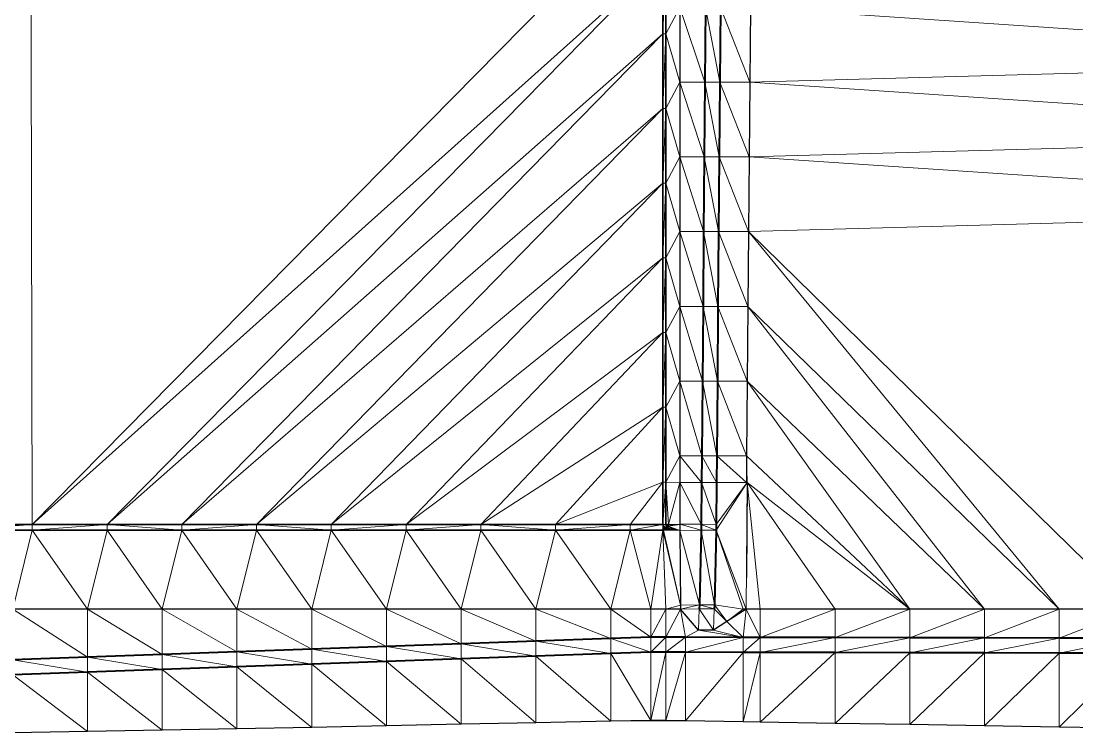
# Model space of a CAD drawing. Header units: metres. Extents: x 246428 to 246884, y 7418966 to 7419490.
# Drawn here: x 246721.1 to 246791.7, y 7419228.6 to 7419276.3 of the extents above; entities that cross this region are included whole.
import ezdxf

# ---------------------------------------------------------------- set-up
doc = ezdxf.new("R2010")
doc.units = ezdxf.units.M
doc.linetypes.add('blank name', pattern=[0])
doc.linetypes.add('HIDDEN', pattern=[9.525, 6.35, -3.175])
doc.layers.add('_12D_UNMAPPED', color=7, linetype='Continuous')
for name, color, linetype, lineweight in [('BATTER', 250, 'HIDDEN', 25), ('DRAINAGE_SWALE', 7, 'CHANNEL_DASHDOT_X4', 40), ('GRADELINES', 250, 'HIDDEN', 25), ('MISC_PATHS', 7, 'Continuous', 35)]:
    doc.layers.add(name, color=color, linetype=linetype, lineweight=lineweight)
for name, color, linetype, lineweight, true_color in [('KERB_BACK', 7, 'Continuous', 35, 0x5fd2ff), ('KERB_LINE', 7, 'Continuous', 18, 0xb9b9b9), ('KERB_TOP', 7, 'Continuous', 18, 0xb9b9b9)]:
    doc.layers.add(name, color=color, linetype=linetype, lineweight=lineweight, true_color=true_color)
doc.styles.get("Standard").update_dxf_attribs({"font": 'romans.shx', "width": 0.65})
doc.linetypes.add('CHANNEL_DASHDOT_X4', pattern='A,6,-1,1,-1,0.004,[">",Standard,S=4,R=0,X=0,Y=-1.7144],0.004,1,-1,6,-1,1,-1', length=20.008)

msp = doc.modelspace()

# ---------------------------------------------------------------- linework, layer by layer
at = {"layer": '_12D_UNMAPPED', "color": 3, "linetype": 'blank name', "lineweight": 0}
for points in [[(246716.802, 7419242.57, 34.127), (246716.617, 7419328.055, 34.731), (246721.617, 7419328.055, 34.766)], [(246721.802, 7419242.57, 34.163), (246716.802, 7419242.57, 34.127), (246721.617, 7419328.055, 34.766)], [(246763.967, 7419285.405, 34.764), (246721.802, 7419242.57, 34.163), (246721.617, 7419328.055, 34.766)], [(246721.802, 7419242.57, 34.163), (246763.967, 7419285.405, 34.764), (246763.967, 7419280.405, 34.729)], [(246726.802, 7419242.57, 34.198), (246721.802, 7419242.57, 34.163), (246763.967, 7419280.405, 34.729)], [(246763.967, 7419275.405, 34.693), (246726.802, 7419242.57, 34.198), (246763.967, 7419280.405, 34.729)], [(246764.167, 7419275.405, 34.693), (246763.967, 7419275.405, 34.693), (246764.167, 7419280.405, 34.729)], [(246763.967, 7419275.405, 34.693), (246763.967, 7419280.405, 34.729), (246764.167, 7419280.405, 34.729)], [(246764.167, 7419275.405, 34.693), (246764.167, 7419280.405, 34.729), (246765.117, 7419277.162, 34.696)], [(246822.627, 7419273.614, 35.743), (246769.83, 7419277.162, 34.787), (246822.627, 7419278.614, 35.768)], [(246765.117, 7419272.162, 34.66), (246764.167, 7419275.405, 34.693), (246765.117, 7419277.162, 34.696)], [(246766.788, 7419272.162, 34.242), (246765.117, 7419272.162, 34.66), (246765.117, 7419277.162, 34.696)], [(246766.788, 7419272.162, 34.242), (246765.117, 7419277.162, 34.696), (246766.83, 7419277.162, 34.267)], [(246767.788, 7419272.162, 34.262), (246766.788, 7419272.162, 34.242), (246766.83, 7419277.162, 34.267)], [(246767.788, 7419272.162, 34.262), (246766.83, 7419277.162, 34.267), (246767.83, 7419277.162, 34.287)], [(246769.788, 7419272.162, 34.762), (246767.788, 7419272.162, 34.262), (246767.83, 7419277.162, 34.287)], [(246769.788, 7419272.162, 34.762), (246767.83, 7419277.162, 34.287), (246769.83, 7419277.162, 34.787)], [(246822.627, 7419273.614, 35.743), (246769.788, 7419272.162, 34.762), (246769.83, 7419277.162, 34.787)], [(246726.802, 7419242.57, 34.198), (246763.967, 7419275.405, 34.693), (246731.802, 7419242.57, 34.234)], [(246731.802, 7419242.57, 34.234), (246763.967, 7419275.405, 34.693), (246763.967, 7419270.405, 34.658)], [(246764.167, 7419270.405, 34.658), (246763.967, 7419270.405, 34.658), (246764.167, 7419275.405, 34.693)], [(246763.967, 7419270.405, 34.658), (246763.967, 7419275.405, 34.693), (246764.167, 7419275.405, 34.693)], [(246764.167, 7419270.405, 34.658), (246764.167, 7419275.405, 34.693), (246765.117, 7419272.162, 34.66)], [(246769.788, 7419272.162, 34.762), (246822.627, 7419273.614, 35.743), (246822.627, 7419268.614, 35.718)], [(246765.117, 7419267.162, 34.625), (246764.167, 7419270.405, 34.658), (246765.117, 7419272.162, 34.66)], [(246766.747, 7419267.162, 34.217), (246765.117, 7419272.162, 34.66), (246766.788, 7419272.162, 34.242)], [(246765.117, 7419267.162, 34.625), (246765.117, 7419272.162, 34.66), (246766.747, 7419267.162, 34.217)], [(246766.747, 7419267.162, 34.217), (246766.788, 7419272.162, 34.242), (246767.747, 7419267.162, 34.237)], [(246766.788, 7419272.162, 34.242), (246767.788, 7419272.162, 34.262), (246767.747, 7419267.162, 34.237)], [(246767.747, 7419267.162, 34.237), (246767.788, 7419272.162, 34.262), (246769.747, 7419267.162, 34.737)], [(246767.788, 7419272.162, 34.262), (246769.788, 7419272.162, 34.762), (246769.747, 7419267.162, 34.737)], [(246769.747, 7419267.162, 34.737), (246769.788, 7419272.162, 34.762), (246822.627, 7419268.614, 35.718)], [(246736.802, 7419242.57, 34.269), (246731.802, 7419242.57, 34.234), (246763.967, 7419270.405, 34.658)], [(246736.802, 7419242.57, 34.269), (246763.967, 7419270.405, 34.658), (246763.967, 7419265.405, 34.622)], [(246764.167, 7419265.405, 34.622), (246763.967, 7419265.405, 34.622), (246764.167, 7419270.405, 34.658)], [(246763.967, 7419265.405, 34.622), (246763.967, 7419270.405, 34.658), (246764.167, 7419270.405, 34.658)], [(246764.167, 7419265.405, 34.622), (246764.167, 7419270.405, 34.658), (246765.117, 7419267.162, 34.625)], [(246769.747, 7419267.162, 34.737), (246822.627, 7419268.614, 35.718), (246822.627, 7419263.614, 35.693)], [(246765.117, 7419262.162, 34.59), (246764.167, 7419265.405, 34.622), (246765.117, 7419267.162, 34.625)], [(246766.706, 7419262.162, 34.192), (246765.117, 7419267.162, 34.625), (246766.747, 7419267.162, 34.217)], [(246765.117, 7419262.162, 34.59), (246765.117, 7419267.162, 34.625), (246766.706, 7419262.162, 34.192)], [(246766.706, 7419262.162, 34.192), (246766.747, 7419267.162, 34.217), (246767.706, 7419262.162, 34.212)], [(246766.747, 7419267.162, 34.217), (246767.747, 7419267.162, 34.237), (246767.706, 7419262.162, 34.212)], [(246767.706, 7419262.162, 34.212), (246767.747, 7419267.162, 34.237), (246769.706, 7419262.162, 34.712)], [(246767.747, 7419267.162, 34.237), (246769.747, 7419267.162, 34.737), (246769.706, 7419262.162, 34.712)], [(246769.706, 7419262.162, 34.712), (246769.747, 7419267.162, 34.737), (246822.627, 7419263.614, 35.693)], [(246741.802, 7419242.57, 34.304), (246736.802, 7419242.57, 34.269), (246763.967, 7419265.405, 34.622)], [(246763.967, 7419260.405, 34.587), (246741.802, 7419242.57, 34.304), (246763.967, 7419265.405, 34.622)], [(246763.967, 7419260.405, 34.587), (246763.967, 7419265.405, 34.622), (246764.167, 7419265.405, 34.622)], [(246764.167, 7419260.405, 34.587), (246763.967, 7419260.405, 34.587), (246764.167, 7419265.405, 34.622)], [(246764.167, 7419260.405, 34.587), (246764.167, 7419265.405, 34.622), (246765.117, 7419262.162, 34.59)], [(246795.493, 7419236.889, 34.907), (246769.706, 7419262.162, 34.712), (246822.627, 7419263.614, 35.693)], [(246765.117, 7419257.162, 34.554), (246764.167, 7419260.405, 34.587), (246765.117, 7419262.162, 34.59)], [(246766.664, 7419257.162, 34.167), (246765.117, 7419262.162, 34.59), (246766.706, 7419262.162, 34.192)], [(246766.664, 7419257.162, 34.167), (246765.117, 7419257.162, 34.554), (246765.117, 7419262.162, 34.59)], [(246767.664, 7419257.162, 34.187), (246766.664, 7419257.162, 34.167), (246766.706, 7419262.162, 34.192)], [(246767.664, 7419257.162, 34.187), (246766.706, 7419262.162, 34.192), (246767.706, 7419262.162, 34.212)], [(246769.664, 7419257.162, 34.687), (246767.664, 7419257.162, 34.187), (246767.706, 7419262.162, 34.212)], [(246769.664, 7419257.162, 34.687), (246767.706, 7419262.162, 34.212), (246769.706, 7419262.162, 34.712)], [(246790.493, 7419236.889, 34.825), (246769.664, 7419257.162, 34.687), (246769.706, 7419262.162, 34.712)], [(246795.493, 7419236.889, 34.907), (246790.493, 7419236.889, 34.825), (246769.706, 7419262.162, 34.712)], [(246763.967, 7419260.405, 34.587), (246746.802, 7419242.57, 34.34), (246741.802, 7419242.57, 34.304)], [(246746.802, 7419242.57, 34.34), (246763.967, 7419260.405, 34.587), (246763.967, 7419255.405, 34.552)], [(246764.167, 7419255.405, 34.552), (246763.967, 7419255.405, 34.552), (246764.167, 7419260.405, 34.587)], [(246763.967, 7419255.405, 34.552), (246763.967, 7419260.405, 34.587), (246764.167, 7419260.405, 34.587)], [(246764.167, 7419255.405, 34.552), (246764.167, 7419260.405, 34.587), (246765.117, 7419257.162, 34.554)], [(246765.117, 7419252.162, 34.519), (246764.167, 7419255.405, 34.552), (246765.117, 7419257.162, 34.554)], [(246765.117, 7419252.162, 34.519), (246765.117, 7419257.162, 34.554), (246766.623, 7419252.162, 34.142)], [(246766.623, 7419252.162, 34.142), (246765.117, 7419257.162, 34.554), (246766.664, 7419257.162, 34.167)], [(246766.623, 7419252.162, 34.142), (246766.664, 7419257.162, 34.167), (246767.623, 7419252.162, 34.162)], [(246766.664, 7419257.162, 34.167), (246767.664, 7419257.162, 34.187), (246767.623, 7419252.162, 34.162)], [(246767.623, 7419252.162, 34.162), (246767.664, 7419257.162, 34.187), (246769.623, 7419252.162, 34.662)], [(246767.664, 7419257.162, 34.187), (246769.664, 7419257.162, 34.687), (246769.623, 7419252.162, 34.662)], [(246769.664, 7419257.162, 34.687), (246785.493, 7419236.889, 34.743), (246769.623, 7419252.162, 34.662)], [(246790.493, 7419236.889, 34.825), (246785.493, 7419236.889, 34.743), (246769.664, 7419257.162, 34.687)], [(246751.802, 7419242.57, 34.375), (246746.802, 7419242.57, 34.34), (246763.967, 7419255.405, 34.552)], [(246751.802, 7419242.57, 34.375), (246763.967, 7419255.405, 34.552), (246763.967, 7419250.405, 34.516)], [(246763.967, 7419250.405, 34.516), (246763.967, 7419255.405, 34.552), (246764.167, 7419255.405, 34.552)], [(246764.167, 7419250.405, 34.516), (246763.967, 7419250.405, 34.516), (246764.167, 7419255.405, 34.552)], [(246764.167, 7419250.405, 34.516), (246764.167, 7419255.405, 34.552), (246765.117, 7419252.162, 34.519)], [(246765.117, 7419247.162, 34.483), (246764.167, 7419250.405, 34.516), (246765.117, 7419252.162, 34.519)], [(246766.581, 7419247.162, 34.117), (246765.117, 7419252.162, 34.519), (246766.623, 7419252.162, 34.142)], [(246765.117, 7419247.162, 34.483), (246765.117, 7419252.162, 34.519), (246766.581, 7419247.162, 34.117)], [(246766.581, 7419247.162, 34.117), (246766.623, 7419252.162, 34.142), (246767.581, 7419247.162, 34.137)], [(246766.623, 7419252.162, 34.142), (246767.623, 7419252.162, 34.162), (246767.581, 7419247.162, 34.137)], [(246767.581, 7419247.162, 34.137), (246767.623, 7419252.162, 34.162), (246769.581, 7419247.162, 34.637)], [(246767.623, 7419252.162, 34.162), (246769.623, 7419252.162, 34.662), (246769.581, 7419247.162, 34.637)], [(246769.623, 7419252.162, 34.662), (246780.493, 7419236.889, 34.66), (246769.581, 7419247.162, 34.637)], [(246785.493, 7419236.889, 34.743), (246780.493, 7419236.889, 34.66), (246769.623, 7419252.162, 34.662)], [(246756.802, 7419242.57, 34.41), (246751.802, 7419242.57, 34.375), (246763.967, 7419250.405, 34.516)], [(246756.802, 7419242.57, 34.41), (246763.967, 7419250.405, 34.516), (246763.967, 7419245.405, 34.481)], [(246764.167, 7419245.405, 34.481), (246763.967, 7419245.405, 34.481), (246764.167, 7419250.405, 34.516)], [(246763.967, 7419245.405, 34.481), (246763.967, 7419250.405, 34.516), (246764.167, 7419250.405, 34.516)], [(246764.167, 7419245.405, 34.481), (246764.167, 7419250.405, 34.516), (246765.117, 7419247.162, 34.483)], [(246764.167, 7419245.405, 34.481), (246765.117, 7419247.162, 34.483), (246765.117, 7419245.373, 34.471)], [(246765.117, 7419245.373, 34.471), (246765.117, 7419247.162, 34.483), (246766.567, 7419245.373, 34.108)], [(246765.117, 7419247.162, 34.483), (246766.581, 7419247.162, 34.117), (246766.567, 7419245.373, 34.108)], [(246766.567, 7419245.373, 34.108), (246766.581, 7419247.162, 34.117), (246767.567, 7419245.373, 34.128)], [(246766.581, 7419247.162, 34.117), (246767.581, 7419247.162, 34.137), (246767.567, 7419245.373, 34.128)], [(246767.567, 7419245.373, 34.128), (246767.581, 7419247.162, 34.137), (246769.567, 7419245.373, 34.628)], [(246767.581, 7419247.162, 34.137), (246769.581, 7419247.162, 34.637), (246769.567, 7419245.373, 34.628)], [(246769.567, 7419245.373, 34.628), (246769.581, 7419247.162, 34.637), (246769.615, 7419245.367, 34.629)], [(246769.581, 7419247.162, 34.637), (246780.493, 7419236.889, 34.66), (246769.615, 7419245.367, 34.629)], [(246761.802, 7419242.57, 34.446), (246756.802, 7419242.57, 34.41), (246763.967, 7419245.405, 34.481)], [(246763.967, 7419242.57, 34.461), (246761.802, 7419242.57, 34.446), (246763.967, 7419245.405, 34.481)], [(246763.967, 7419242.57, 34.461), (246763.967, 7419245.405, 34.481), (246764.167, 7419245.405, 34.481)], [(246764.167, 7419242.57, 34.461), (246763.967, 7419242.57, 34.461), (246764.167, 7419245.405, 34.481)], [(246764.348, 7419242.57, 34.461), (246764.167, 7419245.405, 34.481), (246765.117, 7419245.373, 34.471)], [(246764.167, 7419245.405, 34.481), (246765.117, 7419245.373, 34.471), (246765.117, 7419245.373, 34.471)], [(246764.348, 7419242.57, 34.461), (246764.167, 7419242.57, 34.461), (246764.167, 7419245.405, 34.481)], [(246765.117, 7419242.577, 34.451), (246764.348, 7419242.57, 34.461), (246765.117, 7419245.373, 34.471)], [(246766.543, 7419242.586, 34.094), (246765.117, 7419245.373, 34.471), (246766.567, 7419245.373, 34.108)], [(246766.543, 7419242.586, 34.094), (246765.117, 7419242.577, 34.451), (246765.117, 7419245.373, 34.471)], [(246765.117, 7419245.373, 34.471), (246765.117, 7419245.373, 34.471), (246766.567, 7419245.373, 34.108)], [(246765.117, 7419245.373, 34.471), (246766.567, 7419245.373, 34.108), (246766.567, 7419245.373, 34.108)], [(246767.543, 7419242.593, 34.114), (246766.543, 7419242.57, 34.094), (246766.567, 7419245.373, 34.108)], [(246766.543, 7419242.57, 34.094), (246766.543, 7419242.586, 34.094), (246766.567, 7419245.373, 34.108)], [(246767.543, 7419242.593, 34.114), (246766.567, 7419245.373, 34.108), (246767.567, 7419245.373, 34.128)], [(246766.567, 7419245.373, 34.108), (246766.567, 7419245.373, 34.108), (246767.567, 7419245.373, 34.128)], [(246766.567, 7419245.373, 34.108), (246767.567, 7419245.373, 34.128), (246767.567, 7419245.373, 34.128)], [(246769.545, 7419236.899, 34.48), (246767.534, 7419242.184, 34.112), (246769.615, 7419245.367, 34.629)], [(246767.534, 7419242.184, 34.112), (246767.543, 7419242.57, 34.114), (246769.615, 7419245.367, 34.629)], [(246767.543, 7419242.57, 34.114), (246767.543, 7419242.593, 34.114), (246767.567, 7419245.373, 34.128)], [(246767.543, 7419242.57, 34.114), (246767.567, 7419245.373, 34.128), (246769.615, 7419245.367, 34.629)], [(246769.615, 7419245.367, 34.629), (246767.567, 7419245.373, 34.128), (246769.567, 7419245.373, 34.628)], [(246767.567, 7419245.373, 34.128), (246767.567, 7419245.373, 34.128), (246769.567, 7419245.373, 34.628)], [(246770.493, 7419236.889, 34.495), (246769.545, 7419236.899, 34.48), (246769.615, 7419245.367, 34.629)], [(246775.493, 7419236.889, 34.578), (246770.493, 7419236.889, 34.495), (246769.615, 7419245.367, 34.629)], [(246780.493, 7419236.889, 34.66), (246775.493, 7419236.889, 34.578), (246769.615, 7419245.367, 34.629)], [(246716.802, 7419242.57, 34.127), (246721.802, 7419242.57, 34.163), (246716.802, 7419242.189, 34.127)], [(246721.802, 7419242.57, 34.163), (246721.802, 7419242.189, 34.163), (246716.802, 7419242.189, 34.127)], [(246716.802, 7419242.189, 34.127), (246721.802, 7419242.189, 34.163), (246720.493, 7419236.889, 34.073)], [(246721.802, 7419242.189, 34.163), (246725.493, 7419236.889, 34.108), (246720.493, 7419236.889, 34.073)], [(246721.802, 7419242.57, 34.163), (246726.802, 7419242.57, 34.198), (246721.802, 7419242.189, 34.163)], [(246726.802, 7419242.57, 34.198), (246726.802, 7419242.189, 34.198), (246721.802, 7419242.189, 34.163)], [(246721.802, 7419242.189, 34.163), (246726.802, 7419242.189, 34.198), (246725.493, 7419236.889, 34.108)], [(246725.493, 7419236.889, 34.108), (246726.802, 7419242.189, 34.198), (246730.493, 7419236.889, 34.144)], [(246726.802, 7419242.189, 34.198), (246726.802, 7419242.57, 34.198), (246731.802, 7419242.189, 34.234)], [(246726.802, 7419242.57, 34.198), (246731.802, 7419242.57, 34.234), (246731.802, 7419242.189, 34.234)], [(246726.802, 7419242.189, 34.198), (246731.802, 7419242.189, 34.234), (246730.493, 7419236.889, 34.144)], [(246731.802, 7419242.189, 34.234), (246735.493, 7419236.889, 34.179), (246730.493, 7419236.889, 34.144)], [(246731.802, 7419242.57, 34.234), (246736.802, 7419242.57, 34.269), (246731.802, 7419242.189, 34.234)], [(246736.802, 7419242.57, 34.269), (246736.802, 7419242.189, 34.269), (246731.802, 7419242.189, 34.234)], [(246731.802, 7419242.189, 34.234), (246736.802, 7419242.189, 34.269), (246735.493, 7419236.889, 34.179)], [(246736.802, 7419242.189, 34.269), (246740.493, 7419236.889, 34.214), (246735.493, 7419236.889, 34.179)], [(246736.802, 7419242.189, 34.269), (246736.802, 7419242.57, 34.269), (246741.802, 7419242.189, 34.304)], [(246736.802, 7419242.57, 34.269), (246741.802, 7419242.57, 34.304), (246741.802, 7419242.189, 34.304)], [(246740.493, 7419236.889, 34.214), (246736.802, 7419242.189, 34.269), (246741.802, 7419242.189, 34.304)], [(246740.493, 7419236.889, 34.214), (246741.802, 7419242.189, 34.304), (246745.493, 7419236.889, 34.25)], [(246741.802, 7419242.57, 34.304), (246746.802, 7419242.57, 34.34), (246741.802, 7419242.189, 34.304)], [(246746.802, 7419242.57, 34.34), (246746.802, 7419242.189, 34.34), (246741.802, 7419242.189, 34.304)], [(246741.802, 7419242.189, 34.304), (246746.802, 7419242.189, 34.34), (246745.493, 7419236.889, 34.25)], [(246746.802, 7419242.189, 34.34), (246750.493, 7419236.889, 34.285), (246745.493, 7419236.889, 34.25)], [(246746.802, 7419242.57, 34.34), (246751.802, 7419242.57, 34.375), (246746.802, 7419242.189, 34.34)], [(246751.802, 7419242.57, 34.375), (246751.802, 7419242.189, 34.375), (246746.802, 7419242.189, 34.34)], [(246746.802, 7419242.189, 34.34), (246751.802, 7419242.189, 34.375), (246750.493, 7419236.889, 34.285)], [(246751.802, 7419242.189, 34.375), (246755.493, 7419236.889, 34.321), (246750.493, 7419236.889, 34.285)], [(246751.802, 7419242.57, 34.375), (246756.802, 7419242.57, 34.41), (246756.802, 7419242.189, 34.41)], [(246751.802, 7419242.189, 34.375), (246751.802, 7419242.57, 34.375), (246756.802, 7419242.189, 34.41)], [(246755.493, 7419236.889, 34.321), (246751.802, 7419242.189, 34.375), (246756.802, 7419242.189, 34.41)], [(246755.493, 7419236.889, 34.321), (246756.802, 7419242.189, 34.41), (246760.493, 7419236.889, 34.356)], [(246756.802, 7419242.57, 34.41), (246761.802, 7419242.57, 34.446), (246756.802, 7419242.189, 34.41)], [(246761.802, 7419242.57, 34.446), (246761.802, 7419242.189, 34.446), (246756.802, 7419242.189, 34.41)], [(246756.802, 7419242.189, 34.41), (246761.802, 7419242.189, 34.446), (246760.493, 7419236.889, 34.356)], [(246761.802, 7419242.189, 34.446), (246763.183, 7419236.889, 34.375), (246760.493, 7419236.889, 34.356)], [(246763.967, 7419242.57, 34.461), (246763.967, 7419242.57, 34.461), (246761.802, 7419242.57, 34.446)], [(246763.967, 7419242.57, 34.461), (246763.967, 7419242.189, 34.461), (246761.802, 7419242.189, 34.446)], [(246761.802, 7419242.57, 34.446), (246763.967, 7419242.57, 34.461), (246761.802, 7419242.189, 34.446)], [(246761.802, 7419242.189, 34.446), (246763.967, 7419242.189, 34.461), (246763.183, 7419236.889, 34.375)], [(246763.183, 7419236.889, 34.375), (246763.967, 7419242.189, 34.461), (246763.183, 7419236.889, 34.375)], [(246763.967, 7419242.189, 34.461), (246764.167, 7419236.889, 34.391), (246763.183, 7419236.889, 34.375)], [(246763.967, 7419242.57, 34.461), (246763.967, 7419242.57, 34.461), (246764.167, 7419242.57, 34.461)], [(246763.967, 7419242.57, 34.461), (246764.167, 7419242.57, 34.461), (246764.191, 7419242.262, 34.461)], [(246763.967, 7419242.57, 34.461), (246764.191, 7419242.262, 34.461), (246764.14, 7419242.231, 34.461)], [(246763.967, 7419242.57, 34.461), (246764.14, 7419242.231, 34.461), (246764.085, 7419242.208, 34.461)], [(246763.967, 7419242.57, 34.461), (246764.085, 7419242.208, 34.461), (246764.027, 7419242.194, 34.461)], [(246763.967, 7419242.57, 34.461), (246764.027, 7419242.194, 34.461), (246763.967, 7419242.189, 34.461)], [(246763.967, 7419242.189, 34.461), (246764.027, 7419242.194, 34.461), (246765.153, 7419237.168, 34.385)], [(246763.967, 7419242.189, 34.461), (246765.153, 7419237.168, 34.385), (246764.167, 7419236.889, 34.391)], [(246764.027, 7419242.194, 34.461), (246764.085, 7419242.208, 34.461), (246765.12, 7419242.168, 34.446)], [(246764.027, 7419242.194, 34.461), (246765.12, 7419242.168, 34.446), (246765.153, 7419237.168, 34.385)], [(246764.085, 7419242.208, 34.461), (246764.14, 7419242.231, 34.461), (246765.12, 7419242.168, 34.446)], [(246764.14, 7419242.231, 34.461), (246764.191, 7419242.262, 34.461), (246765.12, 7419242.168, 34.446)], [(246764.167, 7419242.57, 34.461), (246764.275, 7419242.346, 34.461), (246764.236, 7419242.301, 34.461)], [(246764.167, 7419242.57, 34.461), (246764.236, 7419242.301, 34.461), (246764.191, 7419242.262, 34.461)], [(246764.167, 7419242.57, 34.461), (246764.348, 7419242.57, 34.461), (246764.343, 7419242.51, 34.461)], [(246764.167, 7419242.57, 34.461), (246764.343, 7419242.51, 34.461), (246764.329, 7419242.452, 34.461)], [(246764.167, 7419242.57, 34.461), (246764.329, 7419242.452, 34.461), (246764.306, 7419242.397, 34.461)], [(246764.167, 7419242.57, 34.461), (246764.306, 7419242.397, 34.461), (246764.275, 7419242.346, 34.461)], [(246764.191, 7419242.262, 34.461), (246764.236, 7419242.301, 34.461), (246765.12, 7419242.168, 34.446)], [(246764.236, 7419242.301, 34.461), (246764.275, 7419242.346, 34.461), (246765.12, 7419242.168, 34.446)], [(246764.275, 7419242.346, 34.461), (246764.306, 7419242.397, 34.461), (246765.12, 7419242.168, 34.446)], [(246764.306, 7419242.397, 34.461), (246764.329, 7419242.452, 34.461), (246765.12, 7419242.168, 34.446)], [(246764.329, 7419242.452, 34.461), (246764.343, 7419242.51, 34.461), (246765.117, 7419242.57, 34.451)], [(246764.329, 7419242.452, 34.461), (246765.117, 7419242.57, 34.451), (246765.12, 7419242.168, 34.446)], [(246764.343, 7419242.51, 34.461), (246764.348, 7419242.57, 34.461), (246765.117, 7419242.57, 34.451)], [(246765.117, 7419242.57, 34.451), (246764.348, 7419242.57, 34.461), (246765.117, 7419242.577, 34.451)], [(246766.543, 7419242.586, 34.094), (246766.534, 7419242.178, 34.092), (246765.117, 7419242.577, 34.451)], [(246765.12, 7419242.168, 34.446), (246765.117, 7419242.57, 34.451), (246765.117, 7419242.577, 34.451)], [(246765.12, 7419242.168, 34.446), (246765.117, 7419242.577, 34.451), (246766.534, 7419242.178, 34.092)], [(246765.12, 7419242.168, 34.446), (246766.534, 7419242.178, 34.092), (246766.422, 7419237.177, 34.067)], [(246765.153, 7419237.168, 34.385), (246765.12, 7419242.168, 34.446), (246766.422, 7419237.177, 34.067)], [(246766.422, 7419237.177, 34.067), (246766.534, 7419242.178, 34.092), (246767.422, 7419237.183, 34.087)], [(246766.543, 7419242.586, 34.094), (246766.543, 7419242.57, 34.094), (246766.534, 7419242.178, 34.092)], [(246766.534, 7419242.178, 34.092), (246766.543, 7419242.57, 34.094), (246767.534, 7419242.184, 34.112)], [(246766.534, 7419242.178, 34.092), (246767.534, 7419242.184, 34.112), (246767.422, 7419237.183, 34.087)], [(246766.543, 7419242.57, 34.094), (246767.543, 7419242.593, 34.114), (246767.534, 7419242.184, 34.112)], [(246767.422, 7419237.183, 34.087), (246767.534, 7419242.184, 34.112), (246769.343, 7419236.889, 34.476)], [(246767.543, 7419242.57, 34.114), (246767.534, 7419242.184, 34.112), (246767.543, 7419242.593, 34.114)], [(246769.343, 7419236.889, 34.476), (246767.534, 7419242.184, 34.112), (246769.545, 7419236.899, 34.48)], [(246765.153, 7419237.168, 34.385), (246765.154, 7419236.902, 34.381), (246764.167, 7419236.889, 34.391)], [(246765.153, 7419237.168, 34.385), (246766.422, 7419237.177, 34.067), (246765.167, 7419236.889, 34.38)], [(246765.154, 7419236.902, 34.381), (246765.153, 7419237.168, 34.385), (246765.167, 7419236.889, 34.38)], [(246766.422, 7419237.177, 34.067), (246766.416, 7419236.91, 34.066), (246765.167, 7419236.889, 34.38)], [(246766.416, 7419236.91, 34.066), (246766.422, 7419237.177, 34.067), (246767.416, 7419236.917, 34.086)], [(246766.422, 7419237.177, 34.067), (246767.422, 7419237.183, 34.087), (246767.416, 7419236.917, 34.086)], [(246767.416, 7419236.917, 34.086), (246767.422, 7419237.183, 34.087), (246768.262, 7419236.071, 34.227)], [(246767.422, 7419237.183, 34.087), (246769.343, 7419236.889, 34.476), (246768.262, 7419236.071, 34.227)], [(246725.493, 7419233.687, 33.308), (246720.493, 7419233.511, 33.228), (246720.493, 7419236.889, 34.073)], [(246725.493, 7419236.889, 34.108), (246725.493, 7419233.687, 33.308), (246720.493, 7419236.889, 34.073)], [(246725.493, 7419233.687, 33.308), (246725.493, 7419236.889, 34.108), (246730.493, 7419233.864, 33.388)], [(246730.493, 7419233.864, 33.388), (246725.493, 7419236.889, 34.108), (246730.493, 7419236.889, 34.144)], [(246735.493, 7419236.889, 34.179), (246735.493, 7419234.041, 33.467), (246730.493, 7419236.889, 34.144)], [(246735.493, 7419234.041, 33.467), (246730.493, 7419233.864, 33.388), (246730.493, 7419236.889, 34.144)], [(246740.493, 7419234.218, 33.547), (246735.493, 7419234.041, 33.467), (246735.493, 7419236.889, 34.179)], [(246740.493, 7419236.889, 34.214), (246740.493, 7419234.218, 33.547), (246735.493, 7419236.889, 34.179)], [(246740.493, 7419234.218, 33.547), (246740.493, 7419236.889, 34.214), (246745.493, 7419234.395, 33.626)], [(246745.493, 7419234.395, 33.626), (246740.493, 7419236.889, 34.214), (246745.493, 7419236.889, 34.25)], [(246750.493, 7419236.889, 34.285), (246750.493, 7419234.572, 33.706), (246745.493, 7419236.889, 34.25)], [(246750.493, 7419234.572, 33.706), (246745.493, 7419234.395, 33.626), (246745.493, 7419236.889, 34.25)], [(246755.493, 7419234.749, 33.786), (246750.493, 7419234.572, 33.706), (246750.493, 7419236.889, 34.285)], [(246755.493, 7419236.889, 34.321), (246755.493, 7419234.749, 33.786), (246750.493, 7419236.889, 34.285)], [(246755.493, 7419234.749, 33.786), (246755.493, 7419236.889, 34.321), (246760.493, 7419234.926, 33.865)], [(246760.493, 7419234.926, 33.865), (246755.493, 7419236.889, 34.321), (246760.493, 7419236.889, 34.356)], [(246763.183, 7419236.889, 34.375), (246763.183, 7419235.021, 33.908), (246760.493, 7419236.889, 34.356)], [(246763.183, 7419235.021, 33.908), (246760.493, 7419234.926, 33.865), (246760.493, 7419236.889, 34.356)], [(246764.167, 7419235.019, 33.924), (246763.183, 7419235.021, 33.908), (246764.167, 7419236.889, 34.391)], [(246764.167, 7419236.889, 34.391), (246763.183, 7419235.021, 33.908), (246763.183, 7419236.889, 34.375)], [(246763.183, 7419235.021, 33.908), (246763.183, 7419236.889, 34.375), (246763.183, 7419236.889, 34.375)], [(246764.167, 7419236.889, 34.391), (246764.167, 7419236.889, 34.391), (246763.183, 7419236.889, 34.375)], [(246765.154, 7419236.902, 34.381), (246765.157, 7419236.889, 34.381), (246764.167, 7419236.889, 34.391)], [(246764.167, 7419235.019, 33.924), (246764.167, 7419235.019, 33.924), (246764.167, 7419236.889, 34.391)], [(246765.157, 7419236.889, 34.381), (246764.167, 7419235.019, 33.924), (246764.167, 7419236.889, 34.391)], [(246764.167, 7419235.019, 33.924), (246764.167, 7419236.889, 34.391), (246764.167, 7419236.889, 34.391)], [(246765.493, 7419235.016, 33.945), (246764.167, 7419235.019, 33.924), (246765.157, 7419236.889, 34.381)], [(246765.154, 7419236.902, 34.381), (246765.167, 7419236.889, 34.38), (246765.157, 7419236.889, 34.381)], [(246765.167, 7419236.889, 34.38), (246765.493, 7419235.016, 33.945), (246765.157, 7419236.889, 34.381)], [(246766.416, 7419236.91, 34.066), (246766.362, 7419235.497, 34.05), (246765.167, 7419236.889, 34.38)], [(246766.362, 7419235.497, 34.05), (246765.493, 7419235.016, 33.945), (246765.167, 7419236.889, 34.38)], [(246766.416, 7419236.91, 34.066), (246767.362, 7419235.497, 34.05), (246766.362, 7419235.497, 34.05)], [(246766.416, 7419236.91, 34.066), (246766.362, 7419235.497, 34.05), (246766.362, 7419235.497, 34.05)], [(246766.416, 7419236.91, 34.066), (246767.416, 7419236.917, 34.086), (246767.362, 7419235.497, 34.05)], [(246767.416, 7419236.917, 34.086), (246767.362, 7419235.497, 34.05), (246767.362, 7419235.497, 34.05)], [(246767.416, 7419236.917, 34.086), (246768.262, 7419236.071, 34.227), (246767.362, 7419235.497, 34.05)], [(246768.262, 7419236.071, 34.227), (246769.545, 7419236.889, 34.48), (246769.343, 7419235.007, 34.006)], [(246769.343, 7419236.889, 34.476), (246769.545, 7419236.889, 34.48), (246768.262, 7419236.071, 34.227)], [(246769.343, 7419236.889, 34.476), (246769.545, 7419236.899, 34.48), (246769.545, 7419236.889, 34.48)], [(246769.343, 7419235.007, 34.006), (246769.343, 7419235.007, 34.006), (246769.545, 7419236.889, 34.48)], [(246769.343, 7419235.007, 34.006), (246769.545, 7419236.889, 34.48), (246770.493, 7419235.005, 34.024)], [(246769.545, 7419236.889, 34.48), (246769.545, 7419236.899, 34.48), (246770.493, 7419236.889, 34.495)], [(246769.545, 7419236.889, 34.48), (246770.493, 7419236.889, 34.495), (246770.493, 7419235.005, 34.024)], [(246770.493, 7419236.889, 34.495), (246775.493, 7419236.889, 34.578), (246770.493, 7419235.005, 34.024)], [(246775.493, 7419236.889, 34.578), (246775.493, 7419234.993, 34.104), (246770.493, 7419235.005, 34.024)], [(246775.493, 7419236.889, 34.578), (246780.493, 7419236.889, 34.66), (246775.493, 7419234.993, 34.104)], [(246780.493, 7419236.889, 34.66), (246780.493, 7419234.982, 34.183), (246775.493, 7419234.993, 34.104)], [(246780.493, 7419234.982, 34.183), (246785.493, 7419236.889, 34.743), (246785.493, 7419234.97, 34.263)], [(246780.493, 7419234.982, 34.183), (246780.493, 7419236.889, 34.66), (246785.493, 7419236.889, 34.743)], [(246785.493, 7419236.889, 34.743), (246790.493, 7419236.889, 34.825), (246785.493, 7419234.97, 34.263)], [(246790.493, 7419236.889, 34.825), (246790.493, 7419234.959, 34.342), (246785.493, 7419234.97, 34.263)], [(246790.493, 7419236.889, 34.825), (246795.493, 7419236.889, 34.907), (246790.493, 7419234.959, 34.342)], [(246795.493, 7419236.889, 34.907), (246795.493, 7419234.948, 34.422), (246790.493, 7419234.959, 34.342)], [(246768.262, 7419236.071, 34.227), (246769.343, 7419235.007, 34.006), (246767.362, 7419235.497, 34.05)], [(246755.493, 7419234.749, 33.786), (246760.493, 7419234.926, 33.865), (246760.493, 7419233.926, 33.845)], [(246760.493, 7419234.926, 33.865), (246763.183, 7419235.021, 33.908), (246763.183, 7419234.021, 33.888)], [(246760.493, 7419234.926, 33.865), (246763.183, 7419234.021, 33.888), (246760.493, 7419233.926, 33.845)], [(246763.183, 7419235.021, 33.908), (246764.167, 7419235.019, 33.924), (246763.183, 7419234.021, 33.888)], [(246764.167, 7419235.019, 33.924), (246764.167, 7419234.019, 33.904), (246763.183, 7419234.021, 33.888)], [(246764.167, 7419235.019, 33.924), (246764.167, 7419235.019, 33.924), (246764.167, 7419234.019, 33.904)], [(246764.167, 7419235.019, 33.924), (246764.167, 7419234.019, 33.904), (246764.167, 7419234.019, 33.904)], [(246764.167, 7419235.019, 33.924), (246765.493, 7419235.016, 33.945), (246764.167, 7419234.019, 33.904)], [(246765.493, 7419235.016, 33.945), (246765.493, 7419234.016, 33.925), (246764.167, 7419234.019, 33.904)], [(246769.343, 7419235.007, 34.006), (246765.493, 7419235.016, 33.945), (246766.362, 7419235.497, 34.05)], [(246769.343, 7419235.007, 34.006), (246765.493, 7419234.016, 33.925), (246765.493, 7419235.016, 33.945)], [(246769.343, 7419235.007, 34.006), (246769.343, 7419234.007, 33.986), (246765.493, 7419234.016, 33.925)], [(246767.362, 7419235.497, 34.05), (246769.343, 7419235.007, 34.006), (246766.362, 7419235.497, 34.05)], [(246766.362, 7419235.497, 34.05), (246769.343, 7419235.007, 34.006), (246766.362, 7419235.497, 34.05)], [(246767.362, 7419235.497, 34.05), (246769.343, 7419235.007, 34.006), (246767.362, 7419235.497, 34.05)], [(246769.343, 7419234.007, 33.986), (246769.343, 7419235.007, 34.006), (246770.493, 7419235.005, 34.024)], [(246769.343, 7419235.007, 34.006), (246769.343, 7419234.007, 33.986), (246769.343, 7419234.007, 33.986)], [(246769.343, 7419235.007, 34.006), (246769.343, 7419235.007, 34.006), (246769.343, 7419234.007, 33.986)], [(246769.343, 7419234.007, 33.986), (246770.493, 7419235.005, 34.024), (246770.493, 7419234.005, 34.004)], [(246770.493, 7419235.005, 34.024), (246775.493, 7419234.993, 34.104), (246770.493, 7419234.005, 34.004)], [(246775.493, 7419234.993, 34.104), (246775.493, 7419233.993, 34.084), (246770.493, 7419234.005, 34.004)], [(246775.493, 7419234.993, 34.104), (246780.493, 7419234.982, 34.183), (246775.493, 7419233.993, 34.084)], [(246780.493, 7419234.982, 34.183), (246780.493, 7419233.982, 34.163), (246775.493, 7419233.993, 34.084)], [(246780.493, 7419233.982, 34.163), (246780.493, 7419234.982, 34.183), (246785.493, 7419234.97, 34.263)], [(246780.493, 7419233.982, 34.163), (246785.493, 7419234.97, 34.263), (246785.493, 7419233.97, 34.243)], [(246785.493, 7419234.97, 34.263), (246790.493, 7419234.959, 34.342), (246785.493, 7419233.97, 34.243)], [(246790.493, 7419234.959, 34.342), (246790.493, 7419233.959, 34.322), (246785.493, 7419233.97, 34.243)], [(246790.493, 7419234.959, 34.342), (246795.493, 7419234.948, 34.422), (246790.493, 7419233.959, 34.322)], [(246795.493, 7419234.948, 34.422), (246795.493, 7419233.948, 34.402), (246790.493, 7419233.959, 34.322)], [(246735.493, 7419234.041, 33.467), (246740.493, 7419234.218, 33.547), (246740.493, 7419233.218, 33.527)], [(246740.493, 7419234.218, 33.547), (246745.493, 7419234.395, 33.626), (246745.493, 7419233.395, 33.606)], [(246740.493, 7419233.218, 33.527), (246740.493, 7419234.218, 33.547), (246745.493, 7419233.395, 33.606)], [(246745.493, 7419234.395, 33.626), (246750.493, 7419234.572, 33.706), (246750.493, 7419233.572, 33.686)], [(246745.493, 7419234.395, 33.626), (246750.493, 7419233.572, 33.686), (246745.493, 7419233.395, 33.606)], [(246750.493, 7419234.572, 33.706), (246755.493, 7419234.749, 33.786), (246755.493, 7419233.749, 33.766)], [(246750.493, 7419234.572, 33.706), (246755.493, 7419233.749, 33.766), (246750.493, 7419233.572, 33.686)], [(246755.493, 7419233.749, 33.766), (246755.493, 7419234.749, 33.786), (246760.493, 7419233.926, 33.845)], [(246720.493, 7419233.511, 33.228), (246725.493, 7419233.687, 33.308), (246725.493, 7419232.687, 33.288)], [(246720.493, 7419233.511, 33.228), (246725.493, 7419232.687, 33.288), (246720.493, 7419232.511, 33.208)], [(246725.493, 7419233.687, 33.308), (246730.493, 7419233.864, 33.388), (246730.493, 7419232.864, 33.368)], [(246725.493, 7419232.687, 33.288), (246725.493, 7419233.687, 33.308), (246730.493, 7419232.864, 33.368)], [(246730.493, 7419233.864, 33.388), (246735.493, 7419234.041, 33.467), (246735.493, 7419233.041, 33.447)], [(246730.493, 7419233.864, 33.388), (246735.493, 7419233.041, 33.447), (246730.493, 7419232.864, 33.368)], [(246735.493, 7419234.041, 33.467), (246740.493, 7419233.218, 33.527), (246735.493, 7419233.041, 33.447)], [(246750.493, 7419233.572, 33.686), (246750.493, 7419229.189, 34.782), (246745.493, 7419233.395, 33.606)], [(246755.493, 7419233.749, 33.766), (246755.493, 7419229.292, 34.88), (246750.493, 7419233.572, 33.686)], [(246755.493, 7419229.292, 34.88), (246750.493, 7419229.189, 34.782), (246750.493, 7419233.572, 33.686)], [(246760.493, 7419229.395, 34.978), (246755.493, 7419233.749, 33.766), (246760.493, 7419233.926, 33.845)], [(246755.493, 7419229.292, 34.88), (246755.493, 7419233.749, 33.766), (246760.493, 7419229.395, 34.978)], [(246763.183, 7419234.021, 33.888), (246763.183, 7419229.45, 35.031), (246760.493, 7419233.926, 33.845)], [(246763.183, 7419229.45, 35.031), (246760.493, 7419229.395, 34.978), (246760.493, 7419233.926, 33.845)], [(246764.167, 7419234.019, 33.904), (246763.183, 7419229.45, 35.031), (246763.183, 7419234.021, 33.888)], [(246764.167, 7419229.434, 35.05), (246763.183, 7419229.45, 35.031), (246764.167, 7419234.019, 33.904)], [(246764.167, 7419234.019, 33.904), (246764.167, 7419229.434, 35.05), (246764.167, 7419234.019, 33.904)], [(246765.493, 7419234.016, 33.925), (246764.167, 7419229.434, 35.05), (246764.167, 7419234.019, 33.904)], [(246764.167, 7419229.434, 35.05), (246764.167, 7419229.434, 35.05), (246764.167, 7419234.019, 33.904)], [(246765.493, 7419229.412, 35.076), (246764.167, 7419229.434, 35.05), (246765.493, 7419234.016, 33.925)], [(246769.343, 7419234.007, 33.986), (246765.493, 7419229.412, 35.076), (246765.493, 7419234.016, 33.925)], [(246769.343, 7419229.349, 35.151), (246765.493, 7419229.412, 35.076), (246769.343, 7419234.007, 33.986)], [(246769.343, 7419229.349, 35.151), (246769.343, 7419229.349, 35.151), (246769.343, 7419234.007, 33.986)], [(246769.343, 7419234.007, 33.986), (246769.343, 7419229.349, 35.151), (246769.343, 7419234.007, 33.986)], [(246769.343, 7419229.349, 35.151), (246769.343, 7419234.007, 33.986), (246770.493, 7419234.005, 34.004)], [(246770.493, 7419229.33, 35.173), (246769.343, 7419229.349, 35.151), (246770.493, 7419234.005, 34.004)], [(246775.493, 7419233.993, 34.084), (246770.493, 7419229.33, 35.173), (246770.493, 7419234.005, 34.004)], [(246775.493, 7419229.248, 35.27), (246770.493, 7419229.33, 35.173), (246775.493, 7419233.993, 34.084)], [(246780.493, 7419233.982, 34.163), (246775.493, 7419229.248, 35.27), (246775.493, 7419233.993, 34.084)], [(246780.493, 7419229.166, 35.367), (246775.493, 7419229.248, 35.27), (246780.493, 7419233.982, 34.163)], [(246780.493, 7419229.166, 35.367), (246780.493, 7419233.982, 34.163), (246785.493, 7419233.97, 34.243)], [(246785.493, 7419229.084, 35.464), (246780.493, 7419229.166, 35.367), (246785.493, 7419233.97, 34.243)], [(246790.493, 7419233.959, 34.322), (246785.493, 7419229.084, 35.464), (246785.493, 7419233.97, 34.243)], [(246790.493, 7419229.002, 35.562), (246785.493, 7419229.084, 35.464), (246790.493, 7419233.959, 34.322)], [(246795.493, 7419233.948, 34.402), (246790.493, 7419229.002, 35.562), (246790.493, 7419233.959, 34.322)], [(246795.493, 7419228.93, 35.656), (246790.493, 7419229.002, 35.562), (246795.493, 7419233.948, 34.402)], [(246730.493, 7419228.8, 34.384), (246725.493, 7419232.687, 33.288), (246730.493, 7419232.864, 33.368)], [(246735.493, 7419233.041, 33.447), (246735.493, 7419228.892, 34.484), (246730.493, 7419232.864, 33.368)], [(246735.493, 7419228.892, 34.484), (246730.493, 7419228.8, 34.384), (246730.493, 7419232.864, 33.368)], [(246740.493, 7419233.218, 33.527), (246740.493, 7419228.985, 34.585), (246735.493, 7419233.041, 33.447)], [(246740.493, 7419228.985, 34.585), (246735.493, 7419228.892, 34.484), (246735.493, 7419233.041, 33.447)], [(246745.493, 7419229.086, 34.684), (246740.493, 7419233.218, 33.527), (246745.493, 7419233.395, 33.606)], [(246740.493, 7419228.985, 34.585), (246740.493, 7419233.218, 33.527), (246745.493, 7419229.086, 34.684)], [(246750.493, 7419229.189, 34.782), (246745.493, 7419229.086, 34.684), (246745.493, 7419233.395, 33.606)], [(246725.493, 7419232.687, 33.288), (246725.493, 7419228.707, 34.283), (246720.493, 7419232.511, 33.208)], [(246725.493, 7419228.707, 34.283), (246720.493, 7419228.615, 34.182), (246720.493, 7419232.511, 33.208)], [(246725.493, 7419228.707, 34.283), (246725.493, 7419232.687, 33.288), (246730.493, 7419228.8, 34.384)], [(246763.183, 7419229.45, 35.031), (246764.167, 7419229.434, 35.05), (246760.493, 7419229.395, 34.978)], [(246764.167, 7419229.434, 35.05), (246765.493, 7419229.412, 35.076), (246760.493, 7419229.395, 34.978)], [(246764.167, 7419229.434, 35.05), (246764.167, 7419229.434, 35.05), (246760.493, 7419229.395, 34.978)]]:
    msp.add_3dface(points, dxfattribs=at)
at = {"layer": 'BATTER'}
for points in [[(246765.117, 7419280.618, 34.72), (246765.117, 7419277.162, 34.696), (246765.117, 7419272.162, 34.66), (246765.117, 7419267.162, 34.625), (246765.117, 7419262.162, 34.59), (246765.117, 7419257.162, 34.554), (246765.117, 7419252.162, 34.519), (246765.117, 7419247.162, 34.483), (246765.117, 7419245.373, 34.471), (246765.117, 7419245.373, 34.471), (246765.117, 7419242.57, 34.451), (246765.117, 7419242.577, 34.451), (246765.12, 7419242.168, 34.446), (246765.153, 7419237.168, 34.385), (246765.154, 7419236.902, 34.381)], [(246769.858, 7419280.618, 34.805), (246769.83, 7419277.162, 34.787), (246769.788, 7419272.162, 34.762), (246769.747, 7419267.162, 34.737), (246769.706, 7419262.162, 34.712), (246769.664, 7419257.162, 34.687), (246769.623, 7419252.162, 34.662), (246769.581, 7419247.162, 34.637), (246769.567, 7419245.373, 34.628)], [(246764.167, 7419236.889, 34.391), (246763.183, 7419236.889, 34.375), (246760.493, 7419236.889, 34.356), (246755.493, 7419236.889, 34.321), (246750.493, 7419236.889, 34.285), (246745.493, 7419236.889, 34.25), (246740.493, 7419236.889, 34.214), (246735.493, 7419236.889, 34.179), (246730.493, 7419236.889, 34.144), (246725.493, 7419236.889, 34.108), (246720.493, 7419236.889, 34.073)], [(246795.493, 7419236.889, 34.907), (246790.493, 7419236.889, 34.825), (246785.493, 7419236.889, 34.743), (246780.493, 7419236.889, 34.66), (246775.493, 7419236.889, 34.578), (246770.493, 7419236.889, 34.495), (246769.343, 7419236.889, 34.476)], [(246795.493, 7419228.93, 35.656), (246790.493, 7419229.002, 35.562), (246785.493, 7419229.084, 35.464), (246780.493, 7419229.166, 35.367), (246775.493, 7419229.248, 35.27), (246770.493, 7419229.33, 35.173), (246769.343, 7419229.349, 35.151), (246769.343, 7419229.349, 35.151), (246765.493, 7419229.412, 35.076), (246764.167, 7419229.434, 35.05), (246764.167, 7419229.434, 35.05), (246763.183, 7419229.45, 35.031), (246760.493, 7419229.395, 34.978), (246755.493, 7419229.292, 34.88), (246750.493, 7419229.189, 34.782), (246745.493, 7419229.086, 34.684), (246740.493, 7419228.985, 34.585), (246735.493, 7419228.892, 34.484), (246730.493, 7419228.8, 34.384), (246725.493, 7419228.707, 34.283), (246720.493, 7419228.615, 34.182)]]:
    msp.add_polyline3d(points, dxfattribs=at)
at = {"layer": 'DRAINAGE_SWALE'}
for points in [[(246766.858, 7419280.618, 34.285), (246766.83, 7419277.162, 34.267), (246766.788, 7419272.162, 34.242), (246766.747, 7419267.162, 34.217), (246766.706, 7419262.162, 34.192), (246766.664, 7419257.162, 34.167), (246766.623, 7419252.162, 34.142), (246766.581, 7419247.162, 34.117), (246766.567, 7419245.373, 34.108), (246766.567, 7419245.373, 34.108), (246766.543, 7419242.57, 34.094), (246766.543, 7419242.586, 34.094), (246766.534, 7419242.178, 34.092), (246766.422, 7419237.177, 34.067), (246766.416, 7419236.91, 34.066)], [(246767.858, 7419280.618, 34.305), (246767.83, 7419277.162, 34.287), (246767.788, 7419272.162, 34.262), (246767.747, 7419267.162, 34.237), (246767.706, 7419262.162, 34.212), (246767.664, 7419257.162, 34.187), (246767.623, 7419252.162, 34.162), (246767.581, 7419247.162, 34.137), (246767.567, 7419245.373, 34.128), (246767.567, 7419245.373, 34.128), (246767.543, 7419242.57, 34.114), (246767.543, 7419242.593, 34.114), (246767.534, 7419242.184, 34.112), (246767.422, 7419237.183, 34.087), (246767.416, 7419236.917, 34.086)], [(246795.493, 7419234.948, 34.422), (246790.493, 7419234.959, 34.342), (246785.493, 7419234.97, 34.263), (246780.493, 7419234.982, 34.183), (246775.493, 7419234.993, 34.104), (246770.493, 7419235.005, 34.024), (246769.343, 7419235.007, 34.006), (246769.343, 7419235.007, 34.006), (246765.493, 7419235.016, 33.945), (246764.167, 7419235.019, 33.924), (246764.167, 7419235.019, 33.924), (246763.183, 7419235.021, 33.908), (246760.493, 7419234.926, 33.865), (246755.493, 7419234.749, 33.786), (246750.493, 7419234.572, 33.706), (246745.493, 7419234.395, 33.626), (246740.493, 7419234.218, 33.547), (246735.493, 7419234.041, 33.467), (246730.493, 7419233.864, 33.388), (246725.493, 7419233.687, 33.308), (246720.493, 7419233.511, 33.228)], [(246795.493, 7419233.948, 34.402), (246790.493, 7419233.959, 34.322), (246785.493, 7419233.97, 34.243), (246780.493, 7419233.982, 34.163), (246775.493, 7419233.993, 34.084), (246770.493, 7419234.005, 34.004), (246769.343, 7419234.007, 33.986), (246769.343, 7419234.007, 33.986), (246765.493, 7419234.016, 33.925), (246764.167, 7419234.019, 33.904), (246764.167, 7419234.019, 33.904), (246763.183, 7419234.021, 33.888), (246760.493, 7419233.926, 33.845), (246755.493, 7419233.749, 33.766), (246750.493, 7419233.572, 33.686), (246745.493, 7419233.395, 33.606), (246740.493, 7419233.218, 33.527), (246735.493, 7419233.041, 33.447), (246730.493, 7419232.864, 33.368), (246725.493, 7419232.687, 33.288), (246720.493, 7419232.511, 33.208)]]:
    msp.add_polyline3d(points, dxfattribs=at)
at = {"layer": 'GRADELINES'}
msp.add_polyline3d([(246769.615, 7419245.367, 34.629), (246769.545, 7419236.899, 34.48), (246769.545, 7419236.899, 34.48), (246769.545, 7419236.889, 34.478), (246769.545, 7419236.889, 34.478), (246768.262, 7419236.071, 34.227), (246767.362, 7419235.497, 34.05), (246767.362, 7419235.497, 34.05), (246767.362, 7419235.497, 34.05), (246767.362, 7419235.497, 34.05), (246766.362, 7419235.497, 34.05), (246766.362, 7419235.497, 34.05), (246766.362, 7419235.497, 34.05), (246766.362, 7419235.497, 34.05), (246765.167, 7419236.889, 34.38), (246765.167, 7419236.889, 34.38), (246765.157, 7419236.889, 34.381), (246765.157, 7419236.889, 34.381), (246764.167, 7419236.889, 34.391), (246764.167, 7419236.889, 34.391), (246763.183, 7419236.889, 34.375)], dxfattribs=at)
at = {"layer": 'KERB_BACK'}
msp.add_polyline3d([(246764.167, 7419280.405, 34.729), (246764.167, 7419275.405, 34.693), (246764.167, 7419270.405, 34.658), (246764.167, 7419265.405, 34.622), (246764.167, 7419260.405, 34.587), (246764.167, 7419255.405, 34.552), (246764.167, 7419250.405, 34.516), (246764.167, 7419245.405, 34.481), (246764.167, 7419242.57, 34.461), (246764.348, 7419242.57, 34.461), (246764.343, 7419242.51, 34.461), (246764.329, 7419242.452, 34.461), (246764.306, 7419242.397, 34.461), (246764.275, 7419242.346, 34.461), (246764.236, 7419242.301, 34.461), (246764.191, 7419242.262, 34.461), (246764.14, 7419242.231, 34.461), (246764.085, 7419242.208, 34.461), (246764.027, 7419242.194, 34.461), (246763.967, 7419242.189, 34.461), (246761.802, 7419242.189, 34.446), (246756.802, 7419242.189, 34.41), (246751.802, 7419242.189, 34.375), (246746.802, 7419242.189, 34.34), (246741.802, 7419242.189, 34.304), (246736.802, 7419242.189, 34.269), (246731.802, 7419242.189, 34.234), (246726.802, 7419242.189, 34.198), (246721.802, 7419242.189, 34.163), (246716.802, 7419242.189, 34.127)], dxfattribs=at)
at = {"layer": 'KERB_LINE'}
msp.add_polyline3d([(246763.967, 7419280.405, 34.729), (246763.967, 7419275.405, 34.693), (246763.967, 7419270.405, 34.658), (246763.967, 7419265.405, 34.622), (246763.967, 7419260.405, 34.587), (246763.967, 7419255.405, 34.552), (246763.967, 7419250.405, 34.516), (246763.967, 7419245.405, 34.481), (246763.967, 7419242.57, 34.461), (246763.967, 7419242.57, 34.461), (246763.967, 7419242.57, 34.461), (246763.967, 7419242.57, 34.461), (246763.967, 7419242.57, 34.461), (246763.967, 7419242.57, 34.461), (246763.967, 7419242.57, 34.461), (246763.967, 7419242.57, 34.461), (246763.967, 7419242.57, 34.461), (246763.967, 7419242.57, 34.461), (246763.967, 7419242.57, 34.461), (246763.967, 7419242.57, 34.461), (246761.802, 7419242.57, 34.446), (246756.802, 7419242.57, 34.41), (246751.802, 7419242.57, 34.375), (246746.802, 7419242.57, 34.34), (246741.802, 7419242.57, 34.304), (246736.802, 7419242.57, 34.269), (246731.802, 7419242.57, 34.234), (246726.802, 7419242.57, 34.198), (246721.802, 7419242.57, 34.163), (246716.802, 7419242.57, 34.127)], dxfattribs=at)
at = {"layer": 'KERB_TOP'}
msp.add_polyline3d([(246763.967, 7419280.405, 34.729), (246763.967, 7419275.405, 34.693), (246763.967, 7419270.405, 34.658), (246763.967, 7419265.405, 34.622), (246763.967, 7419260.405, 34.587), (246763.967, 7419255.405, 34.552), (246763.967, 7419250.405, 34.516), (246763.967, 7419245.405, 34.481), (246763.967, 7419242.57, 34.461), (246763.967, 7419242.57, 34.461), (246763.967, 7419242.57, 34.461), (246763.967, 7419242.57, 34.461), (246763.967, 7419242.57, 34.461), (246763.967, 7419242.57, 34.461), (246763.967, 7419242.57, 34.461), (246763.967, 7419242.57, 34.461), (246763.967, 7419242.57, 34.461), (246763.967, 7419242.57, 34.461), (246763.967, 7419242.57, 34.461), (246763.967, 7419242.57, 34.461), (246761.802, 7419242.57, 34.446), (246756.802, 7419242.57, 34.41), (246751.802, 7419242.57, 34.375), (246746.802, 7419242.57, 34.34), (246741.802, 7419242.57, 34.304), (246736.802, 7419242.57, 34.269), (246731.802, 7419242.57, 34.234), (246726.802, 7419242.57, 34.198), (246721.802, 7419242.57, 34.163), (246716.802, 7419242.57, 34.127)], dxfattribs=at)
at = {"layer": 'MISC_PATHS'}
msp.add_polyline3d([(246763.967, 7419280.405, 34.729), (246763.967, 7419275.405, 34.693), (246763.967, 7419270.405, 34.658), (246763.967, 7419265.405, 34.622), (246763.967, 7419260.405, 34.587), (246763.967, 7419255.405, 34.552), (246763.967, 7419250.405, 34.516), (246763.967, 7419245.405, 34.481), (246763.967, 7419242.57, 34.461), (246763.967, 7419242.57, 34.461), (246763.967, 7419242.57, 34.461), (246763.967, 7419242.57, 34.461), (246763.967, 7419242.57, 34.461), (246763.967, 7419242.57, 34.461), (246763.967, 7419242.57, 34.461), (246763.967, 7419242.57, 34.461), (246763.967, 7419242.57, 34.461), (246763.967, 7419242.57, 34.461), (246763.967, 7419242.57, 34.461), (246763.967, 7419242.57, 34.461), (246761.802, 7419242.57, 34.446), (246756.802, 7419242.57, 34.41), (246751.802, 7419242.57, 34.375), (246746.802, 7419242.57, 34.34), (246741.802, 7419242.57, 34.304), (246736.802, 7419242.57, 34.269), (246731.802, 7419242.57, 34.234), (246726.802, 7419242.57, 34.198), (246721.802, 7419242.57, 34.163), (246716.802, 7419242.57, 34.127)], dxfattribs=at)

doc.saveas('drawing.dxf')
